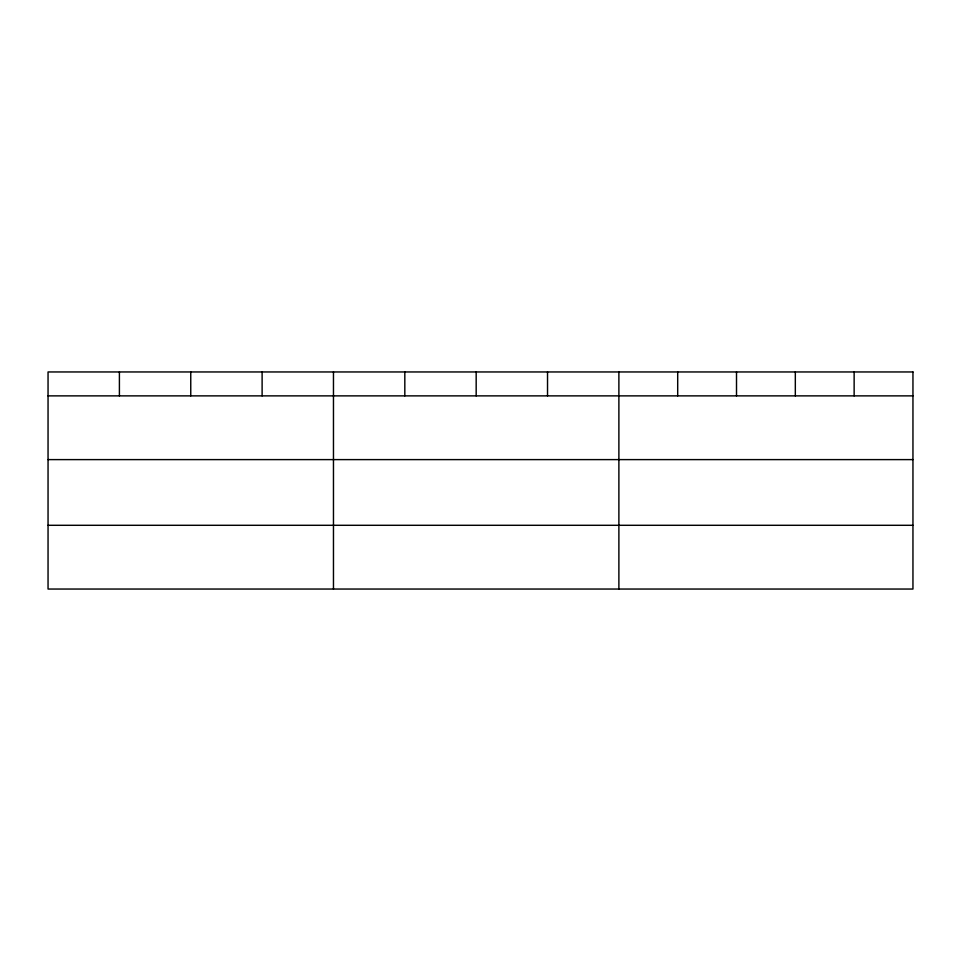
<?xml version="1.0" encoding="UTF-8"?>
<svg xmlns="http://www.w3.org/2000/svg" width="961" height="961" viewBox="0 0 961 961"><rect width="100%" height="100%" fill="white"/><g stroke="black" fill="none" stroke-linecap="round" stroke-linejoin="round"><path stroke-width="1.44" d="M48.05 395.872L912.95 395.872M48.05 459.61L912.95 459.61M48.05 525.295L912.95 525.295M854.137 371.955L854.137 395.872M795.324 371.955L795.324 395.872M736.51 371.955L736.51 395.872M677.697 371.955L677.697 395.872M618.884 371.955L618.884 589.045M547.53 371.955L547.53 395.872M476.175 371.955L476.175 395.872M404.821 371.955L404.821 395.872M333.467 371.955L333.467 589.045M262.113 371.955L262.113 395.872M190.758 371.955L190.758 395.872M119.404 371.955L119.404 395.872M912.95 371.955L48.05 371.955L48.05 589.045L912.95 589.045L912.95 371.955"/></g></svg>
